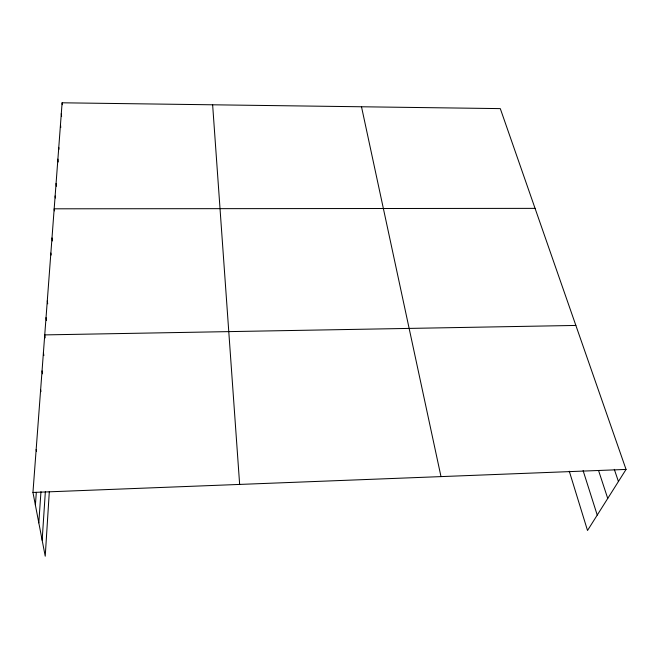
<?xml version="1.0" encoding="UTF-8"?>
<svg xmlns="http://www.w3.org/2000/svg" width="659" height="659" viewBox="0 0 659 659"><rect width="100%" height="100%" fill="white"/><g stroke="black" fill="none" stroke-linecap="round" stroke-linejoin="round"><path stroke-width="0.99" d="M49.318 491.622L45.232 556.204L32.95 492.446L62.111 102.796L500.296 108.611L626.05 469.422L587.515 530.495L569.294 471.243M42.151 540.207L45.347 491.779M38.807 522.859L40.965 491.672M35.388 505.124L36.319 492.355M32.95 492.446L626.05 469.422M575.867 325.439L44.738 334.896L45.166 337.861M535.067 208.368L54.17 208.812L54.409 210.855M614.303 469.348L618.43 481.498M598.57 470.559L607.738 498.443M583.1 470.575L597.235 515.091M361.503 106.774L440.995 476.605M36.163 449.487L36.517 451.489M40.636 389.7L40.94 391.627M42.044 370.91L42.489 373.826M43.412 352.647L43.848 355.588M46.031 317.622L46.443 320.603M47.291 300.825L47.695 303.824M50.867 253.031L51.114 255.049M51.995 237.915L52.366 240.955M55.134 195.97L55.364 198.013M56.073 183.408L56.394 186.275M57.893 159.116L58.198 161.99M58.775 147.369L58.972 149.28M60.471 124.609L60.768 127.484M61.295 113.587L61.584 116.462M62.111 102.796L62.292 104.707M212.635 104.797L239.645 484.423"/></g></svg>
